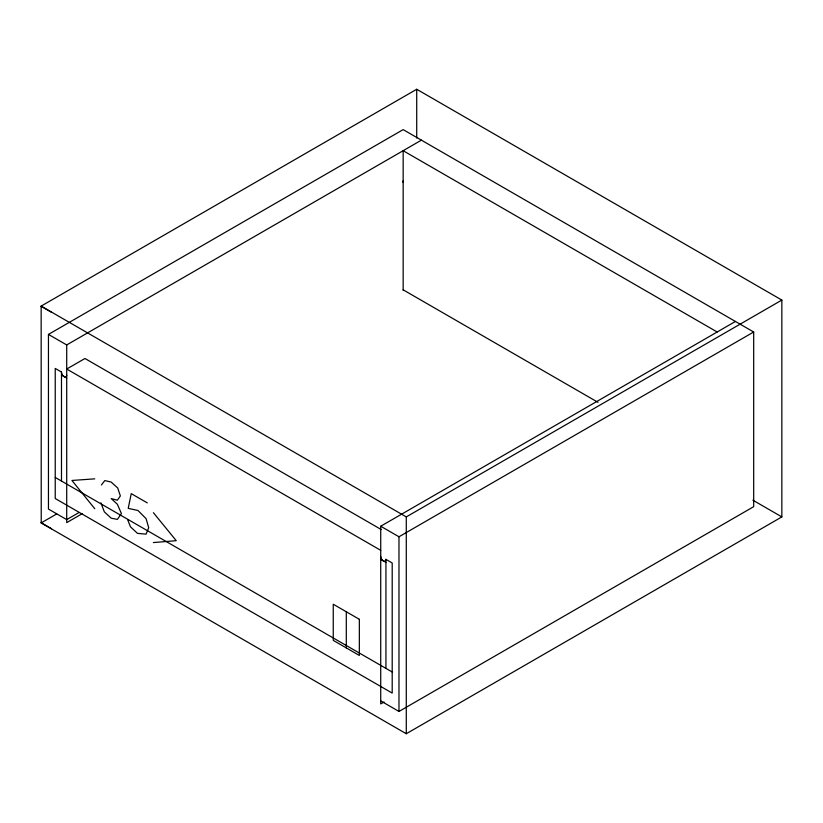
<?xml version="1.0" encoding="UTF-8"?>
<svg xmlns="http://www.w3.org/2000/svg" width="823" height="823" viewBox="0 0 823 823"><rect width="100%" height="100%" fill="white"/><g stroke="black" fill="none" stroke-linecap="round" stroke-linejoin="round"><path stroke-width="1.23" d="M101.394 484.994L104.83 480.57L111.208 482.083L117.71 488.008L120.364 495.95L117.38 500.189L111.208 498.594L117.38 504.262L121.413 513.573L117.38 519.395L111.208 518.202L104.336 511.855L100.9 502.843M41.232 522.975L41.15 306.094L416.716 89.265L781.85 300.076L781.85 516.906L406.284 733.735L41.15 522.924L56.705 513.943M78.936 512.554L66.714 519.611L48.454 509.077L48.454 334.405L403.157 129.623L753.683 331.998L753.683 506.67L398.98 711.453L380.72 700.908M48.454 334.405L66.714 344.94L421.407 140.157M82.279 513.645L66.714 522.626L66.714 344.94M384.063 701.998L380.72 703.922L380.72 526.236L735.423 321.454M41.15 306.094L406.284 516.906L781.85 300.076M380.72 526.236L398.98 536.781L753.683 331.998M153.397 542.563L176.245 540.69L153.397 512.688M94.768 478.842L71.93 480.467L94.768 508.717M717.172 331.998L403.157 150.702L403.157 290.293M403.157 289.83L598.023 402.344M752.911 500.199L781.85 516.906M41.15 306.3L51.582 312.329M381.162 529.508L84.964 358.499L66.714 369.033L380.72 550.33M66.714 375.062A3.693 2.13 60 0 1 64.101 376.564A3.693 2.13 60 0 1 61.488 372.047L55.234 368.437L55.234 498.532L392.201 693.079L392.201 562.983L385.936 559.362A3.693 2.13 60 0 1 383.333 560.875A3.693 2.13 60 0 1 380.72 556.358M61.488 375.062L66.714 378.076M380.72 559.362L385.936 562.376M147.276 502.884L131.248 493.635L128.223 508.347L137.966 510.497L146.093 518.655L148.706 527.759L146.093 534.158L137.482 533.376L130.476 526.813L127.75 519.971M55.234 477.453L392.201 672M41.15 522.718L51.582 528.736M416.716 89.265L416.716 138.017M406.284 516.906L406.284 733.735M398.98 536.781L398.98 711.453M385.936 559.362L385.936 668.389M346.298 611.767L346.298 647.907M61.488 372.047L61.488 481.064M403.157 180.813A3.693 2.13 60 0 1 402.807 182.12M359.342 619.297L333.253 604.236L333.253 640.376L359.342 655.437L359.342 619.297"/></g></svg>
